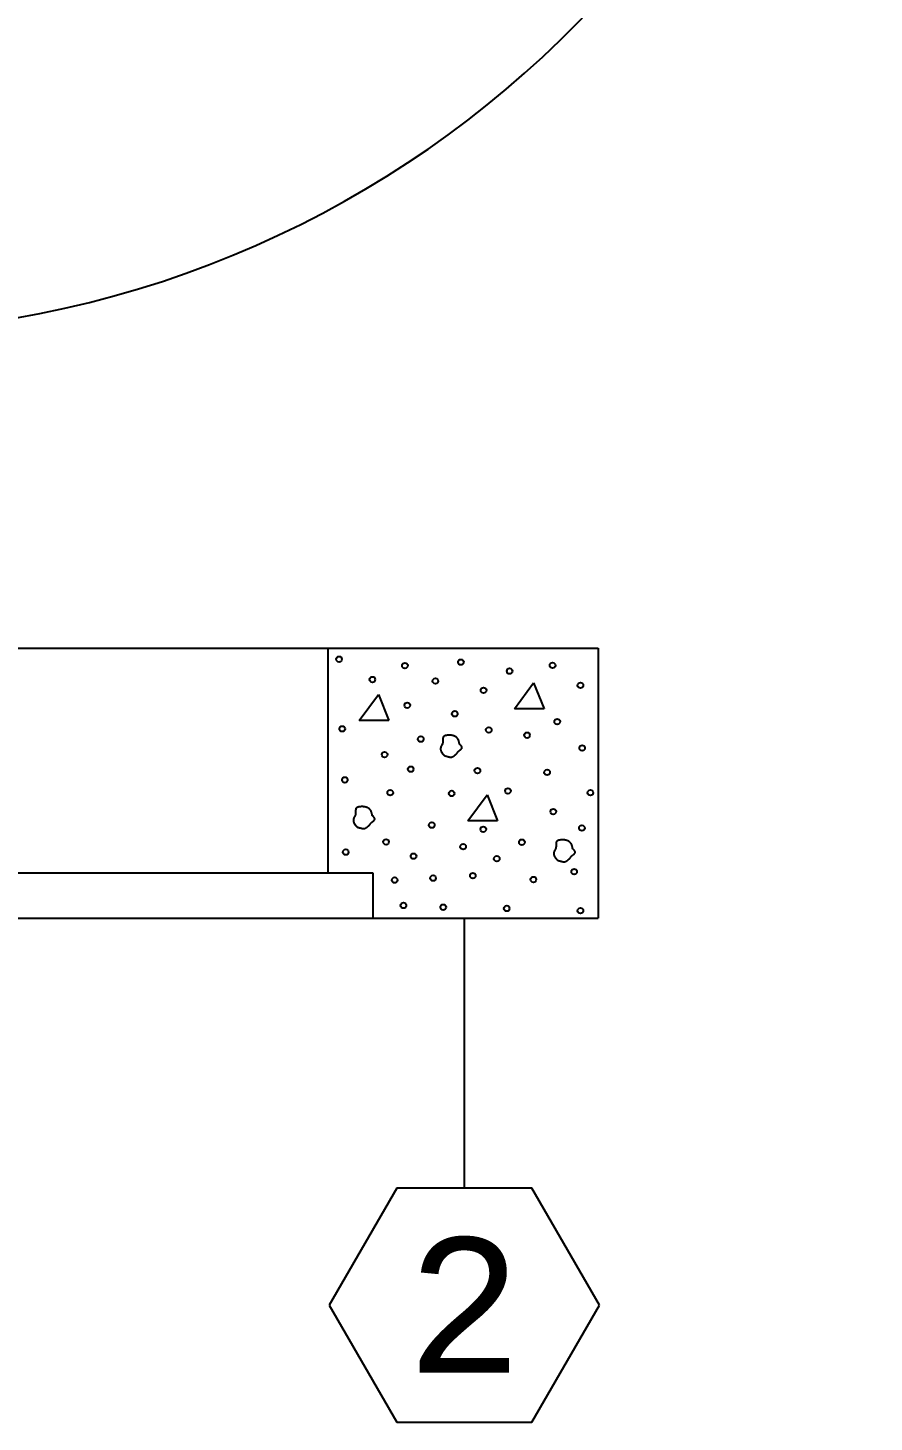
# Model space of a CAD drawing. Extents: x -13 to 326, y -96 to 129.
# Drawn here: x 288.9 to 326.5, y -81.3 to -19.4 of the extents above; entities that cross this region are included whole.
import ezdxf
from ezdxf.enums import TextEntityAlignment as Align

# ---------------------------------------------------------------- set-up
doc = ezdxf.new("R2010")
doc.units = 0
doc.header["$MEASUREMENT"] = 0
doc.layers.add('2', color=7, linetype='Continuous')
doc.styles.get("Standard").update_dxf_attribs({"font": 'monotxt.shx'})

msp = doc.modelspace()

# ---------------------------------------------------------------- linework, layer by layer
at = {"layer": '2', "color": 5, "linetype": 'Continuous'}
for p, q in [((282.206, -46.939), (314.212, -46.939)), ((302.212, -56.939), (302.212, -46.939)), ((314.212, -46.939), (314.212, -58.939)), ((310.482, -49.635), (311.334, -48.486)), ((311.334, -48.486), (311.804, -49.635)), ((303.592, -50.149), (304.443, -49)), ((304.443, -49), (304.913, -50.149)), ((304.913, -50.149), (303.592, -50.149)), ((311.804, -49.635), (310.482, -49.635)), ((308.416, -54.609), (309.268, -53.459)), ((309.268, -53.459), (309.738, -54.609)), ((309.738, -54.609), (308.416, -54.609)), ((304.212, -56.939), (271.223, -56.939)), ((304.212, -58.939), (304.212, -56.939)), ((271.221, -58.939), (314.212, -58.939)), ((308.258, -58.939), (308.258, -70.939)), ((305.258, -70.939), (302.258, -76.135)), ((311.258, -70.939), (305.258, -70.939)), ((314.258, -76.135), (311.258, -70.939)), ((302.258, -76.135), (305.258, -81.331)), ((311.258, -81.331), (314.258, -76.135)), ((305.258, -81.331), (311.258, -81.331))]:
    msp.add_line(p, q, dxfattribs=at)
for points in [[(308.044, -51.199), (308.042, -51.182, 0.004785), (308.04, -51.164, 0.004913), (308.037, -51.147, 0.005179), (308.034, -51.131, 0.005594), (308.03, -51.115, 0.005983), (308.026, -51.099, 0.006362), (308.022, -51.084, 0.006756), (308.018, -51.069, 0.00718), (308.013, -51.054, 0.007603), (308.008, -51.04, 0.008039), (308.002, -51.026, 0.008471), (307.996, -51.013, 0.00891), (307.99, -51, 0.009333), (307.983, -50.988, 0.00975), (307.976, -50.976, 0.010138), (307.969, -50.964, 0.010509), (307.961, -50.953, 0.010826), (307.952, -50.942, 0.011103), (307.943, -50.932, 0.011341), (307.934, -50.922, 0.011564), (307.924, -50.912, 0.011551), (307.914, -50.903, 0.011336), (307.903, -50.895, 0.011036), (307.892, -50.886, 0.010634), (307.881, -50.879, 0.010268), (307.869, -50.871, 0.009897), (307.856, -50.864, 0.009544), (307.844, -50.858, 0.009179), (307.831, -50.852, 0.008841), (307.817, -50.846, 0.008503), (307.803, -50.841, 0.008191), (307.789, -50.836, 0.007883), (307.775, -50.831, 0.007603), (307.761, -50.827, 0.007329), (307.746, -50.823, 0.007081), (307.731, -50.82, 0.006841), (307.716, -50.817, 0.006626), (307.7, -50.814, 0.006419), (307.685, -50.812, 0.006236), (307.669, -50.81, 0.006061), (307.653, -50.809, 0.005907), (307.637, -50.808, 0.005763), (307.621, -50.807, 0.005637), (307.604, -50.806, 0.005521), (307.588, -50.806, 0.005421), (307.572, -50.807, 0.005329), (307.555, -50.807, 0.005258), (307.539, -50.808, 0.005201), (307.522, -50.81, 0.00514), (307.506, -50.811, 0.005062), (307.489, -50.814, 0.005083), (307.473, -50.816, 0.005221), (307.456, -50.819, 0.006031), (307.44, -50.822, 0.007829), (307.425, -50.825, 0.009649), (307.409, -50.83, 0.011932), (307.395, -50.835, 0.014416), (307.381, -50.84, 0.017553), (307.368, -50.847, 0.021223), (307.357, -50.854, 0.025951), (307.347, -50.862, 0.03001), (307.338, -50.871, 0.033019), (307.33, -50.882, 0.032883), (307.324, -50.893, 0.029027), (307.319, -50.905, 0.025269), (307.315, -50.918, 0.021469), (307.311, -50.931, 0.017986), (307.309, -50.945, 0.014521), (307.308, -50.96, 0.011672), (307.306, -50.975, 0.008962), (307.306, -50.991, 0.006754), (307.306, -51.007, 0.004559), (307.306, -51.023, 0.002745), (307.306, -51.039, 0.000833), (307.306, -51.056, -0.000805), (307.306, -51.072, -0.002637), (307.306, -51.089, -0.004312), (307.305, -51.105, -0.006297), (307.304, -51.121, -0.008122), (307.302, -51.137, -0.010228), (307.3, -51.153, -0.012587), (307.297, -51.168, -0.01574), (307.293, -51.183, -0.017251), (307.288, -51.197, -0.017002), (307.282, -51.211, -0.015078), (307.276, -51.224, -0.010869), (307.268, -51.237, -0.007364), (307.261, -51.25, -0.003739), (307.254, -51.263, -0.000502), (307.246, -51.276, 0.003172), (307.239, -51.289, 0.006628), (307.233, -51.302, 0.010722), (307.227, -51.316, 0.013226), (307.221, -51.33, 0.014832), (307.217, -51.344, 0.015088), (307.213, -51.359, 0.014292), (307.21, -51.374, 0.013883), (307.208, -51.389, 0.013764), (307.207, -51.404, 0.013686), (307.207, -51.42, 0.013657), (307.208, -51.435, 0.013745), (307.209, -51.45, 0.013963), (307.211, -51.465, 0.014224), (307.214, -51.48, 0.014554), (307.218, -51.495, 0.015101), (307.223, -51.509, 0.015976), (307.229, -51.523, 0.015668), (307.236, -51.536, 0.013866), (307.243, -51.549, 0.011842), (307.251, -51.562, 0.009091), (307.259, -51.574, 0.00656), (307.267, -51.587, 0.003629), (307.276, -51.599, 0.001959), (307.284, -51.611, 0.001108), (307.293, -51.623, 0.001572), (307.302, -51.635, 0.00347), (307.31, -51.647, 0.004668), (307.32, -51.659, 0.005443), (307.329, -51.67, 0.007694), (307.339, -51.681, 0.01221), (307.35, -51.692, 0.017137), (307.361, -51.701, 0.023974), (307.373, -51.709, 0.025959), (307.386, -51.716, 0.022284), (307.399, -51.722, 0.018818), (307.413, -51.727, 0.015063), (307.427, -51.731, 0.011683), (307.442, -51.735, 0.008014), (307.457, -51.738, 0.004976), (307.472, -51.742, 0.00181), (307.487, -51.745, -0.001224), (307.502, -51.748, -0.004947), (307.517, -51.752, -0.006053), (307.532, -51.756, -0.004853), (307.547, -51.761, -0.003013), (307.561, -51.765, -0.000016), (307.576, -51.769, 0.002521), (307.591, -51.773, 0.00528), (307.605, -51.777, 0.007878), (307.619, -51.78, 0.010941), (307.633, -51.782, 0.014094), (307.648, -51.783, 0.017981), (307.662, -51.784, 0.020233), (307.675, -51.783, 0.021055), (307.689, -51.781, 0.020457), (307.703, -51.777, 0.018422), (307.716, -51.773, 0.016727), (307.73, -51.768, 0.015121), (307.743, -51.762, 0.013622), (307.757, -51.755, 0.012038), (307.77, -51.748, 0.010686), (307.783, -51.739, 0.009342), (307.795, -51.731, 0.008202), (307.808, -51.722, 0.007044), (307.821, -51.712, 0.006083), (307.833, -51.702, 0.005098), (307.845, -51.692, 0.004237), (307.857, -51.681, 0.003276), (307.869, -51.671, 0.002582), (307.881, -51.66, 0.001962), (307.893, -51.65, 0.000895), (307.904, -51.639, -0.000947), (307.916, -51.629, 0.001004), (307.926, -51.619, 0.007533), (307.937, -51.608, 0.013881), (307.946, -51.597, 0.021241), (307.955, -51.585, 0.018761), (307.963, -51.573, 0.006753), (307.971, -51.56, -0.002565), (307.979, -51.548, -0.012008), (307.988, -51.536, -0.015872), (307.998, -51.525, -0.014536), (308.008, -51.514, -0.013302), (308.019, -51.504, -0.011978), (308.03, -51.494, -0.010661), (308.042, -51.485, -0.009179), (308.055, -51.475, -0.006686), (308.068, -51.466, -0.00297), (308.081, -51.457, 0.000284), (308.094, -51.448, 0.004153), (308.106, -51.439, 0.007845), (308.118, -51.429, 0.012498), (308.128, -51.419, 0.01805), (308.137, -51.409, 0.025988), (308.145, -51.399, 0.033213), (308.15, -51.388, 0.038945), (308.154, -51.377, 0.042043), (308.156, -51.366, 0.041098), (308.155, -51.354, 0.037039), (308.153, -51.341, 0.031405), (308.15, -51.329, 0.029902), (308.144, -51.316, 0.029417), (308.137, -51.302, 0.018987), (308.129, -51.288, 0.006842), (308.12, -51.276, 0.021033), (308.107, -51.26, 0.026686), (308.081, -51.234, 0.010564), (308.046, -51.199, 0.005181)], [(304.17, -54.374), (304.168, -54.356, 0.004785), (304.165, -54.339, 0.004913), (304.162, -54.322, 0.005179), (304.159, -54.306, 0.005594), (304.156, -54.289, 0.005983), (304.152, -54.274, 0.006362), (304.148, -54.258, 0.006756), (304.143, -54.243, 0.00718), (304.138, -54.229, 0.007603), (304.133, -54.215, 0.008039), (304.128, -54.201, 0.008471), (304.122, -54.188, 0.00891), (304.115, -54.175, 0.009333), (304.109, -54.163, 0.00975), (304.102, -54.151, 0.010138), (304.094, -54.139, 0.010509), (304.086, -54.128, 0.010826), (304.078, -54.117, 0.011103), (304.069, -54.107, 0.011341), (304.06, -54.097, 0.011564), (304.05, -54.087, 0.011551), (304.039, -54.078, 0.011336), (304.029, -54.07, 0.011036), (304.018, -54.061, 0.010634), (304.006, -54.054, 0.010268), (303.994, -54.046, 0.009897), (303.982, -54.039, 0.009544), (303.969, -54.033, 0.009179), (303.956, -54.027, 0.008841), (303.943, -54.021, 0.008503), (303.929, -54.015, 0.008191), (303.915, -54.011, 0.007883), (303.901, -54.006, 0.007603), (303.886, -54.002, 0.007329), (303.871, -53.998, 0.007081), (303.856, -53.995, 0.006841), (303.841, -53.992, 0.006626), (303.826, -53.989, 0.006419), (303.81, -53.987, 0.006236), (303.794, -53.985, 0.006061), (303.778, -53.984, 0.005907), (303.762, -53.982, 0.005763), (303.746, -53.982, 0.005637), (303.73, -53.981, 0.005521), (303.714, -53.981, 0.005421), (303.697, -53.982, 0.005329), (303.681, -53.982, 0.005258), (303.664, -53.983, 0.005201), (303.648, -53.985, 0.00514), (303.631, -53.986, 0.005062), (303.615, -53.988, 0.005083), (303.598, -53.991, 0.005221), (303.582, -53.993, 0.006031), (303.566, -53.997, 0.007829), (303.55, -54, 0.009649), (303.535, -54.005, 0.011932), (303.52, -54.009, 0.014416), (303.507, -54.015, 0.017553), (303.494, -54.021, 0.021223), (303.482, -54.029, 0.025951), (303.472, -54.037, 0.03001), (303.463, -54.046, 0.033019), (303.456, -54.057, 0.032883), (303.449, -54.068, 0.029027), (303.444, -54.08, 0.025269), (303.44, -54.093, 0.021469), (303.437, -54.106, 0.017986), (303.435, -54.12, 0.014521), (303.433, -54.135, 0.011672), (303.432, -54.15, 0.008962), (303.431, -54.166, 0.006754), (303.431, -54.182, 0.004559), (303.431, -54.198, 0.002745), (303.431, -54.214, 0.000833), (303.431, -54.231, -0.000805), (303.431, -54.247, -0.002637), (303.431, -54.264, -0.004312), (303.431, -54.28, -0.006297), (303.43, -54.296, -0.008122), (303.428, -54.312, -0.010228), (303.426, -54.328, -0.012587), (303.423, -54.343, -0.01574), (303.418, -54.358, -0.017251), (303.413, -54.372, -0.017002), (303.408, -54.385, -0.015078), (303.401, -54.399, -0.010869), (303.394, -54.412, -0.007364), (303.387, -54.425, -0.003739), (303.379, -54.438, -0.000502), (303.372, -54.45, 0.003172), (303.365, -54.464, 0.006628), (303.358, -54.477, 0.010722), (303.352, -54.49, 0.013226), (303.347, -54.505, 0.014832), (303.342, -54.519, 0.015088), (303.339, -54.534, 0.014292), (303.336, -54.549, 0.013883), (303.334, -54.564, 0.013764), (303.333, -54.579, 0.013686), (303.333, -54.595, 0.013657), (303.333, -54.61, 0.013745), (303.335, -54.625, 0.013963), (303.337, -54.64, 0.014224), (303.34, -54.655, 0.014554), (303.344, -54.67, 0.015101), (303.349, -54.684, 0.015976), (303.355, -54.698, 0.015668), (303.361, -54.711, 0.013866), (303.368, -54.724, 0.011842), (303.376, -54.737, 0.009091), (303.384, -54.749, 0.00656), (303.393, -54.762, 0.003629), (303.401, -54.774, 0.001959), (303.41, -54.786, 0.001108), (303.418, -54.798, 0.001572), (303.427, -54.81, 0.00347), (303.436, -54.822, 0.004668), (303.445, -54.834, 0.005443), (303.455, -54.845, 0.007694), (303.465, -54.856, 0.01221), (303.475, -54.867, 0.017137), (303.487, -54.876, 0.023974), (303.499, -54.884, 0.025959), (303.511, -54.891, 0.022284), (303.525, -54.897, 0.018818), (303.538, -54.902, 0.015063), (303.553, -54.906, 0.011683), (303.567, -54.91, 0.008014), (303.582, -54.913, 0.004976), (303.597, -54.916, 0.00181), (303.612, -54.92, -0.001224), (303.627, -54.923, -0.004947), (303.642, -54.927, -0.006053), (303.657, -54.931, -0.004853), (303.672, -54.935, -0.003013), (303.687, -54.94, -0.000016), (303.702, -54.944, 0.002521), (303.716, -54.948, 0.00528), (303.73, -54.952, 0.007878), (303.745, -54.955, 0.010941), (303.759, -54.957, 0.014094), (303.773, -54.958, 0.017981), (303.787, -54.958, 0.020233), (303.801, -54.958, 0.021055), (303.815, -54.955, 0.020457), (303.828, -54.952, 0.018422), (303.842, -54.948, 0.016727), (303.856, -54.943, 0.015121), (303.869, -54.937, 0.013622), (303.882, -54.93, 0.012038), (303.895, -54.922, 0.010686), (303.908, -54.914, 0.009342), (303.921, -54.906, 0.008202), (303.934, -54.896, 0.007044), (303.946, -54.887, 0.006083), (303.959, -54.877, 0.005098), (303.971, -54.867, 0.004237), (303.983, -54.856, 0.003276), (303.995, -54.846, 0.002582), (304.007, -54.835, 0.001962), (304.018, -54.825, 0.000895), (304.03, -54.814, -0.000947), (304.041, -54.804, 0.001004), (304.052, -54.794, 0.007533), (304.062, -54.783, 0.013881), (304.072, -54.772, 0.021241), (304.081, -54.76, 0.018761), (304.089, -54.747, 0.006753), (304.096, -54.735, -0.002565), (304.105, -54.723, -0.012008), (304.114, -54.711, -0.015872), (304.123, -54.7, -0.014536), (304.133, -54.689, -0.013302), (304.144, -54.679, -0.011978), (304.156, -54.669, -0.010661), (304.168, -54.66, -0.009179), (304.18, -54.65, -0.006686), (304.193, -54.641, -0.00297), (304.207, -54.632, 0.000284), (304.22, -54.623, 0.004153), (304.232, -54.613, 0.007845), (304.243, -54.604, 0.012498), (304.254, -54.594, 0.01805), (304.263, -54.584, 0.025988), (304.27, -54.574, 0.033213), (304.276, -54.563, 0.038945), (304.279, -54.552, 0.042043), (304.281, -54.541, 0.041098), (304.281, -54.529, 0.037039), (304.279, -54.516, 0.031405), (304.275, -54.504, 0.029902), (304.27, -54.49, 0.029417), (304.262, -54.477, 0.018987), (304.254, -54.463, 0.006842), (304.246, -54.451, 0.021033), (304.232, -54.435, 0.026686), (304.207, -54.409, 0.010564), (304.171, -54.374, 0.005181)], [(313.073, -55.85), (313.07, -55.833, 0.004785), (313.068, -55.815, 0.004913), (313.065, -55.798, 0.005179), (313.062, -55.782, 0.005594), (313.058, -55.766, 0.005983), (313.054, -55.75, 0.006362), (313.05, -55.735, 0.006756), (313.046, -55.72, 0.00718), (313.041, -55.705, 0.007603), (313.036, -55.691, 0.008039), (313.03, -55.677, 0.008471), (313.024, -55.664, 0.00891), (313.018, -55.651, 0.009333), (313.011, -55.639, 0.00975), (313.004, -55.627, 0.010138), (312.997, -55.615, 0.010509), (312.989, -55.604, 0.010826), (312.98, -55.593, 0.011103), (312.971, -55.583, 0.011341), (312.962, -55.573, 0.011564), (312.952, -55.563, 0.011551), (312.942, -55.554, 0.011336), (312.931, -55.546, 0.011036), (312.92, -55.537, 0.010634), (312.909, -55.53, 0.010268), (312.897, -55.522, 0.009897), (312.884, -55.515, 0.009544), (312.872, -55.509, 0.009179), (312.859, -55.503, 0.008841), (312.845, -55.497, 0.008503), (312.832, -55.492, 0.008191), (312.818, -55.487, 0.007883), (312.803, -55.482, 0.007603), (312.789, -55.478, 0.007329), (312.774, -55.474, 0.007081), (312.759, -55.471, 0.006841), (312.744, -55.468, 0.006626), (312.728, -55.465, 0.006419), (312.713, -55.463, 0.006236), (312.697, -55.461, 0.006061), (312.681, -55.46, 0.005907), (312.665, -55.459, 0.005763), (312.649, -55.458, 0.005637), (312.632, -55.457, 0.005521), (312.616, -55.457, 0.005421), (312.6, -55.458, 0.005329), (312.583, -55.458, 0.005258), (312.567, -55.459, 0.005201), (312.55, -55.461, 0.00514), (312.534, -55.462, 0.005062), (312.517, -55.465, 0.005083), (312.501, -55.467, 0.005221), (312.485, -55.47, 0.006031), (312.468, -55.473, 0.007829), (312.453, -55.476, 0.009649), (312.438, -55.481, 0.011932), (312.423, -55.486, 0.014416), (312.409, -55.491, 0.017553), (312.397, -55.498, 0.021223), (312.385, -55.505, 0.025951), (312.375, -55.513, 0.03001), (312.366, -55.522, 0.033019), (312.358, -55.533, 0.032883), (312.352, -55.544, 0.029027), (312.347, -55.556, 0.025269), (312.343, -55.569, 0.021469), (312.34, -55.582, 0.017986), (312.337, -55.596, 0.014521), (312.336, -55.611, 0.011672), (312.335, -55.626, 0.008962), (312.334, -55.642, 0.006754), (312.334, -55.658, 0.004559), (312.334, -55.674, 0.002745), (312.334, -55.69, 0.000833), (312.334, -55.707, -0.000805), (312.334, -55.723, -0.002637), (312.334, -55.74, -0.004312), (312.333, -55.756, -0.006297), (312.332, -55.772, -0.008122), (312.331, -55.788, -0.010228), (312.328, -55.804, -0.012587), (312.325, -55.819, -0.01574), (312.321, -55.834, -0.017251), (312.316, -55.848, -0.017002), (312.31, -55.862, -0.015078), (312.304, -55.875, -0.010869), (312.297, -55.888, -0.007364), (312.289, -55.901, -0.003739), (312.282, -55.914, -0.000502), (312.274, -55.927, 0.003172), (312.267, -55.94, 0.006628), (312.261, -55.953, 0.010722), (312.255, -55.967, 0.013226), (312.249, -55.981, 0.014832), (312.245, -55.995, 0.015088), (312.241, -56.01, 0.014292), (312.239, -56.025, 0.013883), (312.237, -56.04, 0.013764), (312.235, -56.055, 0.013686), (312.235, -56.071, 0.013657), (312.236, -56.086, 0.013745), (312.237, -56.101, 0.013963), (312.239, -56.116, 0.014224), (312.243, -56.131, 0.014554), (312.247, -56.146, 0.015101), (312.251, -56.16, 0.015976), (312.257, -56.174, 0.015668), (312.264, -56.187, 0.013866), (312.271, -56.2, 0.011842), (312.279, -56.213, 0.009091), (312.287, -56.225, 0.00656), (312.295, -56.238, 0.003629), (312.304, -56.25, 0.001959), (312.312, -56.262, 0.001108), (312.321, -56.274, 0.001572), (312.33, -56.286, 0.00347), (312.339, -56.298, 0.004668), (312.348, -56.31, 0.005443), (312.357, -56.321, 0.007694), (312.367, -56.332, 0.01221), (312.378, -56.343, 0.017137), (312.389, -56.352, 0.023974), (312.401, -56.36, 0.025959), (312.414, -56.367, 0.022284), (312.427, -56.373, 0.018818), (312.441, -56.378, 0.015063), (312.455, -56.382, 0.011683), (312.47, -56.386, 0.008014), (312.485, -56.389, 0.004976), (312.5, -56.393, 0.00181), (312.515, -56.396, -0.001224), (312.53, -56.399, -0.004947), (312.545, -56.403, -0.006053), (312.56, -56.407, -0.004853), (312.575, -56.412, -0.003013), (312.589, -56.416, -0.000016), (312.604, -56.42, 0.002521), (312.619, -56.424, 0.00528), (312.633, -56.428, 0.007878), (312.647, -56.431, 0.010941), (312.662, -56.433, 0.014094), (312.676, -56.434, 0.017981), (312.69, -56.435, 0.020233), (312.704, -56.434, 0.021055), (312.717, -56.432, 0.020457), (312.731, -56.428, 0.018422), (312.745, -56.424, 0.016727), (312.758, -56.419, 0.015121), (312.771, -56.413, 0.013622), (312.785, -56.406, 0.012038), (312.798, -56.399, 0.010686), (312.811, -56.39, 0.009342), (312.824, -56.382, 0.008202), (312.836, -56.373, 0.007044), (312.849, -56.363, 0.006083), (312.861, -56.353, 0.005098), (312.873, -56.343, 0.004237), (312.886, -56.332, 0.003276), (312.898, -56.322, 0.002582), (312.909, -56.311, 0.001962), (312.921, -56.301, 0.000895), (312.932, -56.29, -0.000947), (312.944, -56.28, 0.001004), (312.955, -56.27, 0.007533), (312.965, -56.259, 0.013881), (312.975, -56.248, 0.021241), (312.983, -56.236, 0.018761), (312.991, -56.224, 0.006753), (312.999, -56.211, -0.002565), (313.007, -56.199, -0.012008), (313.016, -56.187, -0.015872), (313.026, -56.176, -0.014536), (313.036, -56.165, -0.013302), (313.047, -56.155, -0.011978), (313.058, -56.145, -0.010661), (313.07, -56.136, -0.009179), (313.083, -56.126, -0.006686), (313.096, -56.117, -0.00297), (313.109, -56.108, 0.000284), (313.122, -56.099, 0.004153), (313.135, -56.09, 0.007845), (313.146, -56.08, 0.012498), (313.157, -56.07, 0.01805), (313.166, -56.06, 0.025988), (313.173, -56.05, 0.033213), (313.178, -56.039, 0.038945), (313.182, -56.028, 0.042043), (313.184, -56.017, 0.041098), (313.183, -56.005, 0.037039), (313.182, -55.992, 0.031405), (313.178, -55.98, 0.029902), (313.172, -55.967, 0.029417), (313.165, -55.953, 0.018987), (313.157, -55.939, 0.006842), (313.149, -55.927, 0.021033), (313.135, -55.911, 0.026686), (313.11, -55.885, 0.010564), (313.074, -55.85, 0.005181)]]:
    msp.add_lwpolyline(points, format="xyb", dxfattribs=at)
for centre in [(302.697, -47.432), (305.622, -47.716), (308.109, -47.561), (312.181, -47.703), (304.178, -48.334), (306.975, -48.399), (310.274, -47.96), (309.114, -48.811), (313.418, -48.592), (305.727, -49.477), (307.838, -49.855), (312.387, -50.203), (302.838, -50.525), (309.346, -50.576), (311.047, -50.808), (306.327, -50.98), (313.495, -51.375), (304.72, -51.672), (305.879, -52.316), (308.843, -52.38), (311.936, -52.458), (302.954, -52.793), (304.968, -53.363), (307.699, -53.396), (310.199, -53.286), (313.859, -53.363), (312.211, -54.204), (306.815, -54.801), (309.104, -54.989), (313.483, -54.934), (304.784, -55.55), (308.208, -55.763), (310.818, -55.564), (302.993, -56.001), (306.007, -56.183), (309.701, -56.294), (308.639, -57.046), (313.14, -56.869), (305.167, -57.245), (306.87, -57.156), (311.327, -57.223), (305.557, -58.372), (307.323, -58.45), (310.143, -58.506), (313.417, -58.605)]:
    msp.add_circle(centre, 0.125, dxfattribs=at)
msp.add_arc((280.461, 13.064), 46, 271.16794, 88.76629, dxfattribs=at)

# ---------------------------------------------------------------- texts
msp.add_text('2', height=6, dxfattribs=at).set_placement((308.258, -76.135), align=Align.MIDDLE_CENTER)

doc.saveas('drawing.dxf')
